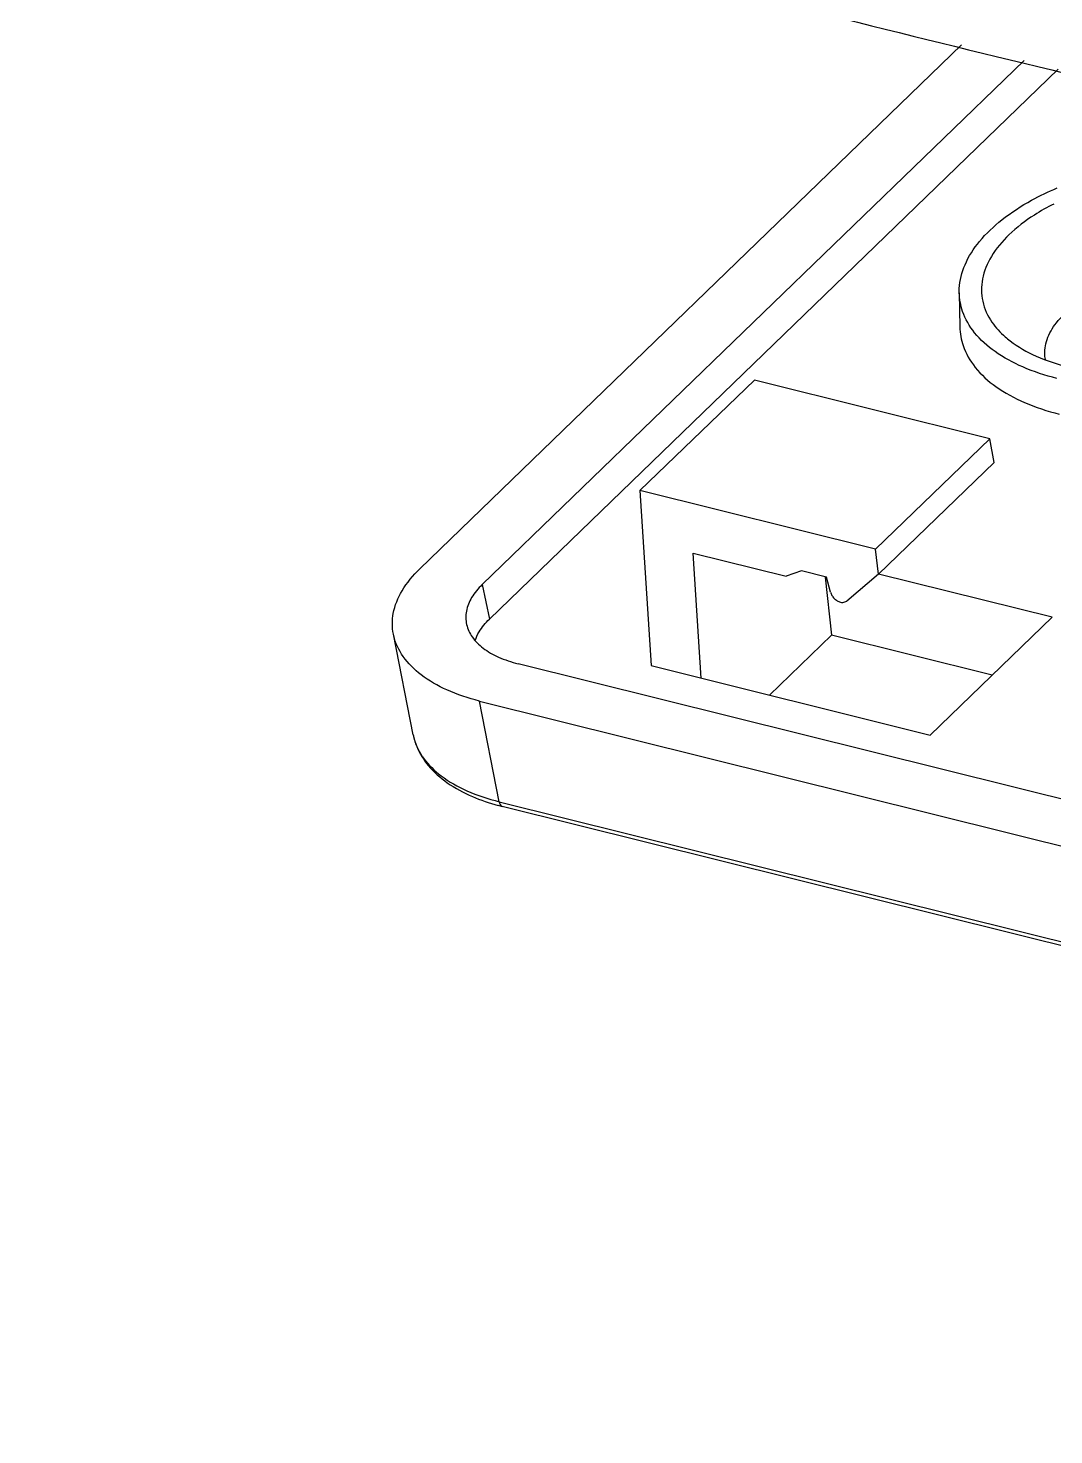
# Model space of a CAD drawing. Header units: millimetres. Extents: x 3559 to 4719, y 1270 to 1649.
# Drawn here: x 4394.92 to 4418.55, y 1280.72 to 1313.13 of the extents above; entities that cross this region are included whole.
import ezdxf

# ---------------------------------------------------------------- set-up
doc = ezdxf.new("R2010")
doc.units = ezdxf.units.MM
doc.layers.get('0').update_dxf_attribs({"linetype": 'CONTINUOUS'})

# ---------------------------------------------------------------- blocks, each defined once
blk = doc.blocks.new('*U86')
at = {"color": 7, "linetype": 'Continuous'}
for p, q in [((-21.27, 49.998), (-35.954, 35.794)), ((-34.261, 35.372), (-19.577, 49.576)), ((-34.067, 34.432), (-18.65, 49.345)), ((-21.334, 43.283), (-21.317, 42.354)), ((-26.884, 40.916), (-29.985, 37.917)), ((-20.506, 39.326), (-26.884, 40.916)), ((-20.506, 39.326), (-23.607, 36.327)), ((-20.389, 38.681), (-20.506, 39.326)), ((-20.389, 38.681), (-23.519, 35.655)), ((-23.607, 36.327), (-29.985, 37.917)), ((-29.985, 37.917), (-29.681, 33.174)), ((-23.519, 35.655), (-23.607, 36.327)), ((-28.544, 36.224), (-26.022, 35.595)), ((-28.326, 32.836), (-28.544, 36.224)), ((-25.608, 35.742), (-26.022, 35.595)), ((-24.931, 35.573), (-25.608, 35.742)), ((-24.969, 35.569), (-24.794, 34.004)), ((-24.825, 35.17), (-24.931, 35.573)), ((-23.519, 35.655), (-24.382, 34.926)), ((-18.82, 34.487), (-23.518, 35.658)), ((-34.261, 35.372), (-34.067, 34.431)), ((-22.125, 31.29), (-18.82, 34.487)), ((-36.131, 31.296), (-36.668, 34.03)), ((-24.794, 34.004), (-26.478, 32.375)), ((-20.441, 32.919), (-24.794, 34.004)), ((35.284, 16.13), (-33.29, 33.226)), ((-29.681, 33.174), (-22.125, 31.29)), ((-34.335, 32.215), (34.239, 15.119)), ((-33.799, 29.486), (-34.335, 32.215)), ((-33.799, 29.486), (34.531, 12.45)), ((34.614, 12.322), (-33.716, 29.357))]:
    blk.add_line(p, q, dxfattribs=at)
for centre, radius, start, end in [((-34.356, 31.743), 1.841, 213.2929, 215.8929), ((-32.259, 35.211), 6.032, 254.8903, 256.0198)]:
    blk.add_arc(centre, radius, start, end, dxfattribs=at)
for points, start_tangent, end_tangent in [([(33.803, 40.012), (11.432, 44.347), (-12.659, 49.635), (-36.633, 55.578), (-60.826, 62.314), (-84.157, 69.573)], (-0.983867, 0.178903), (-0.950152, 0.311788)), ([(-82.731, 67.45), (-59.914, 60.342), (-36.466, 53.787), (-12.424, 47.793), (12.175, 42.369), (35.888, 37.777)], (0.950152, -0.311788), (0.984013, -0.178095)), ([(-21.333, 43.284), (-21.332, 43.397), (-21.178, 44.039), (-20.786, 44.67), (-20.176, 45.262), (-19.374, 45.79), (-18.682, 46.123)], (-0.020129, 0.999797), (0.92165, 0.388022)), ([(-18.77, 45.687), (-19.299, 45.389), (-19.987, 44.854), (-20.464, 44.266), (-20.705, 43.655), (-20.699, 43.051), (-20.447, 42.485), (-20.086, 42.086)], (-0.894539, -0.446989), (0.754141, -0.656712)), ([(-19.001, 41.474), (-19.012, 41.554), (-18.955, 42.013), (-18.7, 42.469), (-18.264, 42.894), (-17.67, 43.265), (-16.951, 43.561), (-16.438, 43.704)], (-0.179025, 0.983845), (0.974051, 0.226329)), ([(-18.687, 40.962), (-19.611, 41.27), (-20.365, 41.688), (-20.917, 42.198), (-21.242, 42.773), (-21.333, 43.284)], (-0.9703, 0.241905), (-0.020129, 0.999797)), ([(-21.317, 42.355), (-21.228, 41.848), (-20.9, 41.26), (-20.339, 40.737), (-19.568, 40.308), (-18.625, 39.993)], (0.020033, -0.999799), (0.9703, -0.241905)), ([(-20.086, 42.086), (-19.957, 41.98), (-19.252, 41.567), (-18.372, 41.267)], (0.754141, -0.656712), (0.9703, -0.241905)), ([(-36.668, 34.03), (-36.669, 34.591), (-36.431, 35.203), (-35.954, 35.794)], (-0.190962, 0.981598), (0.718749, 0.695269)), ([(-34.261, 35.372), (-34.547, 35.017), (-34.69, 34.651), (-34.684, 34.288)], (-0.719197, -0.694807), (0.222132, -0.975017)), ([(-24.825, 35.17), (-24.787, 35.079), (-24.723, 34.997), (-24.643, 34.933), (-24.554, 34.896)], (0.252989, -0.967469), (0.9703, -0.241905)), ([(-24.554, 34.896), (-24.489, 34.888), (-24.431, 34.899), (-24.382, 34.926)], (0.9703, -0.241905), (0.764393, 0.644751)), ([(-34.45, 33.858), (-34.344, 34.088), (-34.067, 34.432)], (0.312878, 0.949793), (0.719212, 0.694791)), ([(-34.335, 32.215), (-35.215, 32.515), (-35.915, 32.925), (-36.404, 33.424), (-36.659, 33.989), (-36.668, 34.03)], (-0.9703, 0.241905), (-0.190962, 0.981598)), ([(-34.684, 34.288), (-34.531, 33.951), (-34.238, 33.651), (-33.818, 33.406), (-33.29, 33.226)], (0.222132, -0.975017), (0.970408, -0.241472)), ([(-36.131, 31.297), (-36.035, 30.979), (-35.718, 30.461), (-35.207, 30.001), (-34.528, 29.627), (-33.832, 29.387)], (0.193046, -0.98119), (0.96541, -0.260738)), ([(-36.131, 31.297), (-36.122, 31.256), (-35.895, 30.732)], (0.190685, -0.981651), (0.548808, -0.835949)), ([(-35.848, 30.664), (-35.376, 30.19), (-34.675, 29.782), (-33.799, 29.486)], (0.586187, -0.810176), (0.970877, -0.239578)), ([(-33.799, 29.486), (-33.774, 29.407), (-33.732, 29.363), (-33.717, 29.358)], (0.151588, -0.988444), (0.975331, -0.220748))]:
    blk.add_spline(points, degree=3, dxfattribs=dict(at, start_tangent=start_tangent, end_tangent=end_tangent))

msp = doc.modelspace()

# ---------------------------------------------------------------- block references
at = {"xscale": 0.85, "yscale": 0.85, "zscale": 0.85}
msp.add_blockref('*U86', (4434.502, 1270.244), dxfattribs=at)

doc.saveas('drawing.dxf')
